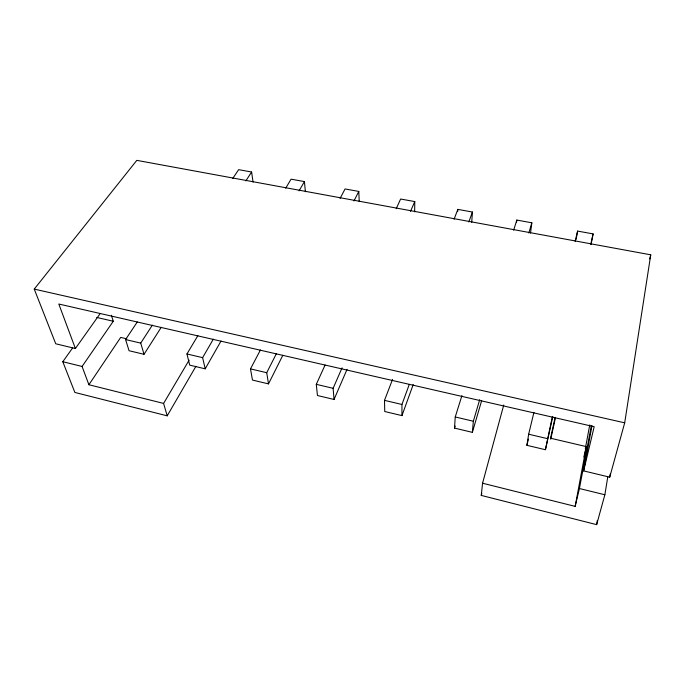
<?xml version="1.0" encoding="UTF-8"?>
<svg xmlns="http://www.w3.org/2000/svg" width="685" height="685" viewBox="0 0 685 685"><rect width="100%" height="100%" fill="white"/><g stroke="black" fill="none" stroke-linecap="round" stroke-linejoin="round"><path stroke-width="1.03" d="M414.656 211.811L414.776 201.578L400.622 199.018L396.204 208.737M457.743 211.442L457.854 209.387L472.427 212.033L471.725 222.308M481.658 400.631L472.367 432.355L454.523 428.108L455.242 416.977L461.93 395.613M472.367 432.355L473.344 421.232L479.697 399.68M607.783 476.828L604.864 494.767L596.635 524.641L481.264 495.418L482.565 483.216L503.749 404.989M516.584 222.137L516.815 220.073L531.843 222.796L530.515 233.123M591.977 425.719L583.637 470.895L609.718 477.171L624.694 422.825L650.75 254.82L136.803 160.358L34.25 289.104L55.742 343.784L75.393 348.519L100.104 313.67M552.778 416.66L545.423 449.72L526.902 445.319L528.666 434.221L533.923 412.387M609.718 477.171L610.224 474.046M596.635 524.641L597.329 520.446M576.154 239.373L577.609 231.093L593.099 233.902L591.112 244.262M545.423 449.72L552.307 416.874M482.565 483.216L575.16 506.378L586.3 446.611L550.543 438.22L555.141 417.345M575.16 506.378L579.424 488.525L591.249 426.138M585.307 448.709L589.751 424.923M550.723 439.248L555.526 417.413M590.787 244.254L593.099 233.902M583.86 456.972L586.3 446.611M583.637 470.895L594.186 426.712L58.799 304.02L75.393 348.519M526.902 445.319L528.4 439.102M575.126 241.368L577.609 231.093M649.697 258.939L650.75 254.82M481.264 495.418L481.812 493.363M528.837 233.003L531.843 222.796M454.523 428.108L455.157 426.079M513.647 230.211L516.815 220.073M392.539 379.43L384.499 400.365L384.747 411.522L401.958 415.615L413.226 384.525M401.958 415.615L401.941 404.467L409.305 384.362M468.797 221.949L472.427 212.033M454.069 219.234L457.854 209.387M325.084 365.036L316.29 384.345L317.446 395.519L334.049 399.466L347.055 369.343M334.049 399.466L333.115 388.301L342.055 367.854M410.495 211.365L414.776 201.578M260.446 349.949L250.487 368.89L252.474 380.072L268.503 383.883L282.828 355.284M268.503 383.883L266.722 372.708L276.303 353.837M353.965 200.953L358.794 191.432L345.06 188.949L340.085 198.402M197.897 335.599L186.954 353.974L189.719 365.148L205.2 368.83L220.998 341.087M205.2 368.83L202.623 357.656L213.335 339.135M299.071 190.85L304.431 181.585L291.082 179.162L285.679 188.229M72.601 347.954L62.797 361.723L74.87 392.445L167.2 415.838L195.936 366.287M167.2 415.838L163.595 403.422L189.094 360.199M137.3 321.941L125.578 339.554L129.063 350.729L144.038 354.291L161.206 327.361M144.038 354.291L140.725 343.117L152.361 325.152M245.846 180.9L251.609 172.012L238.628 169.657L232.754 178.485M163.595 403.422L88.896 384.739L120.697 337.397L126.785 338.827M88.896 384.739L82.08 366.458L113.282 321.248L111.364 315.237M34.25 289.104L624.694 422.825M96.748 317.438L113.282 321.248M125.578 339.554L140.725 343.117M186.954 353.974L202.623 357.656M250.487 368.89L266.722 372.708M316.29 384.345L333.115 388.301M384.499 400.365L401.941 404.467M455.242 416.977L473.344 421.232M528.666 434.221L547.452 438.64M62.797 361.723L82.08 366.458M579.424 488.525L604.864 494.767M251.609 172.012L253.048 182.09M304.431 181.585L305.39 191.714M358.794 191.432L359.231 201.621"/></g></svg>
